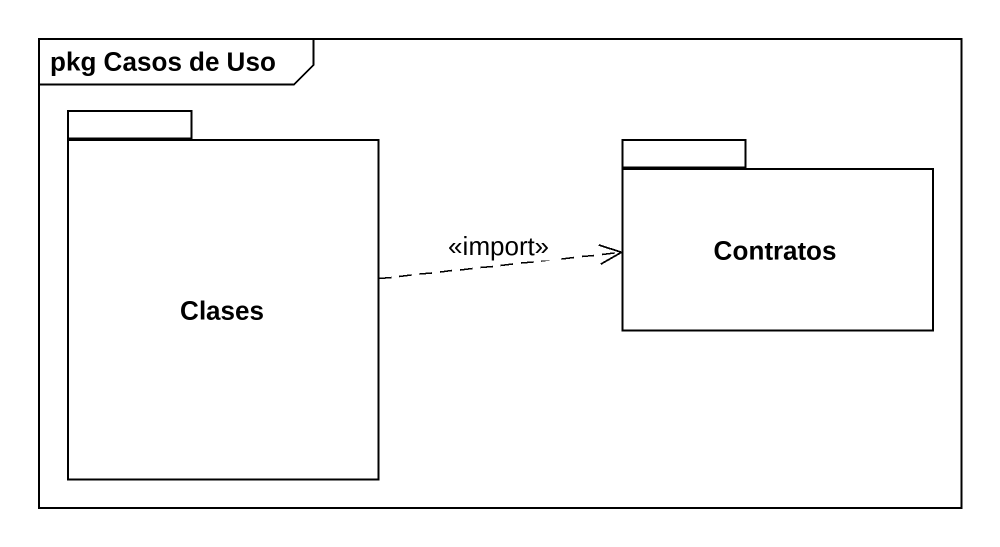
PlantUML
@startuml
mainframe pkg Casos de Uso
package Clases {
}
package Contratos {
}
Clases .right.> Contratos : <<import>>
@enduml
